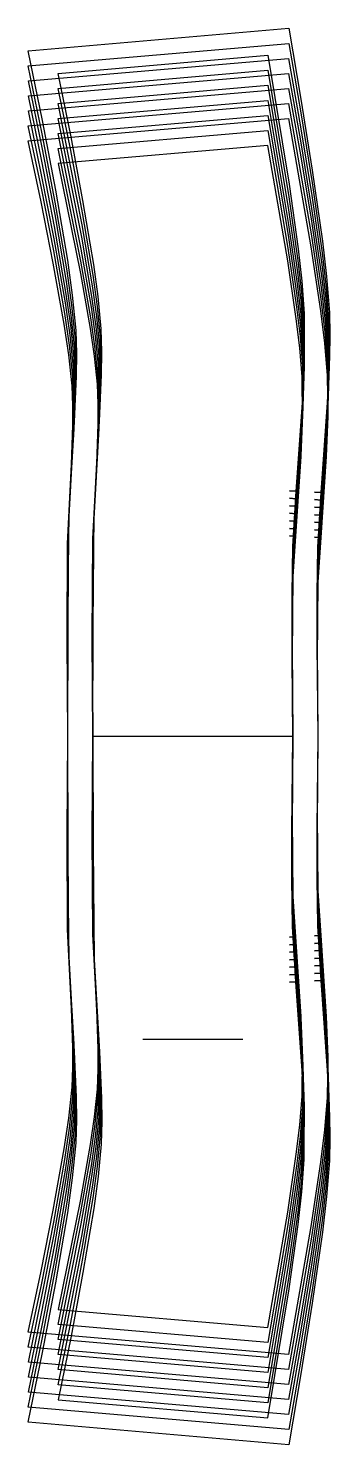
# Model space of a CAD drawing. Header units: inches. Extents: x 0 to 4.7, y 0 to 22.3.
import ezdxf

# ---------------------------------------------------------------- set-up
doc = ezdxf.new("R2010")
doc.units = ezdxf.units.IN

msp = doc.modelspace()

# ---------------------------------------------------------------- linework, layer by layer
at = {"layer": 'T001L001'}
for points in [[(4.56, 11.132), (4.544, 9.644), (4.542, 8.901), (4.553, 8.157), (4.606, 7.297), (4.508, 7.29), (4.606, 7.297), (4.709, 5.88), (4.742, 5.172), (4.747, 4.818), (4.741, 4.464), (4.696, 3.903), (4.633, 3.343), (4.473, 2.227), (4.294, 1.112), (4.101, 0), (0, 0.353), (0.223, 1.447), (0.433, 2.543), (0.621, 3.642), (0.698, 4.194), (0.753, 4.747), (0.763, 5.106), (0.759, 5.465), (0.73, 6.183), (0.646, 7.62), (0.631, 8.498), (0.627, 9.376), (0.623, 11.132), (0.627, 12.887), (0.631, 13.765), (0.646, 14.643), (0.73, 16.08), (0.759, 16.798), (0.763, 17.157), (0.753, 17.516), (0.698, 18.07), (0.621, 18.621), (0.433, 19.72), (0.223, 20.817), (0, 21.911), (4.101, 22.264), (4.294, 21.151), (4.473, 20.036), (4.633, 18.92), (4.696, 18.361), (4.741, 17.799), (4.747, 17.445), (4.742, 17.091), (4.709, 16.383), (4.606, 14.967), (4.508, 14.973), (4.606, 14.967), (4.553, 14.106), (4.542, 13.363), (4.544, 12.619), (4.56, 11.132)], [(4.56, 11.132), (4.545, 9.69), (4.543, 8.969), (4.554, 8.249), (4.606, 7.414), (4.508, 7.408), (4.606, 7.414), (4.706, 6.022), (4.737, 5.326), (4.742, 4.978), (4.735, 4.63), (4.691, 4.077), (4.628, 3.526), (4.469, 2.428), (4.291, 1.331), (4.101, 0.236), (0, 0.589), (0.22, 1.66), (0.426, 2.734), (0.612, 3.81), (0.688, 4.35), (0.742, 4.893), (0.753, 5.243), (0.75, 5.594), (0.722, 6.295), (0.641, 7.7), (0.625, 9.416), (0.623, 11.132), (0.625, 12.848), (0.641, 14.564), (0.722, 15.968), (0.75, 16.67), (0.753, 17.02), (0.742, 17.371), (0.688, 17.913), (0.612, 18.453), (0.426, 19.529), (0.22, 20.603), (0, 21.675), (4.101, 22.028), (4.291, 20.933), (4.469, 19.836), (4.628, 18.737), (4.691, 18.186), (4.735, 17.634), (4.742, 17.286), (4.737, 16.938), (4.706, 16.241), (4.606, 14.849), (4.508, 14.855), (4.606, 14.849), (4.554, 14.015), (4.543, 13.294), (4.545, 12.573), (4.56, 11.132)], [(1.016, 11.132), (1.021, 12.883), (1.039, 14.635), (1.124, 16.089), (1.154, 16.815), (1.158, 17.179), (1.148, 17.541), (1.099, 18.047), (1.03, 18.551), (0.861, 19.555), (0.673, 20.557), (0.473, 21.556), (3.772, 21.84), (4.106, 19.815), (4.249, 18.8), (4.306, 18.291), (4.346, 17.781), (4.346, 17.083), (4.314, 16.384), (4.213, 14.988), (4.115, 14.995), (4.213, 14.988), (4.159, 14.118), (4.148, 13.372), (4.151, 12.625), (4.166, 11.132)], [(4.56, 11.132), (4.547, 9.736), (4.545, 9.038), (4.556, 8.34), (4.606, 7.532), (4.508, 7.526), (4.606, 7.532), (4.703, 6.164), (4.733, 5.479), (4.73, 4.795), (4.686, 4.251), (4.623, 3.709), (4.466, 2.629), (4.289, 1.549), (4.1, 0.472), (0.002, 0.825), (0.218, 1.874), (0.421, 2.925), (0.603, 3.978), (0.678, 4.507), (0.732, 5.038), (0.742, 5.38), (0.74, 5.723), (0.714, 6.408), (0.636, 7.779), (0.623, 9.455), (0.623, 11.132), (0.623, 12.808), (0.636, 14.484), (0.714, 15.855), (0.74, 16.541), (0.742, 16.883), (0.732, 17.225), (0.678, 17.756), (0.603, 18.285), (0.421, 19.338), (0.218, 20.39), (0.002, 21.438), (4.1, 21.791), (4.289, 20.714), (4.466, 19.635), (4.623, 18.554), (4.686, 18.012), (4.73, 17.468), (4.733, 16.784), (4.703, 16.1), (4.606, 14.731), (4.508, 14.737), (4.606, 14.731), (4.556, 13.923), (4.545, 13.225), (4.547, 12.527), (4.56, 11.132)], [(1.016, 11.132), (1.019, 12.844), (1.035, 14.555), (1.116, 15.977), (1.144, 16.687), (1.148, 17.042), (1.137, 17.397), (1.089, 17.891), (1.021, 18.383), (0.854, 19.364), (0.67, 20.343), (0.473, 21.32), (3.772, 21.604), (4.102, 19.614), (4.244, 18.617), (4.301, 18.116), (4.34, 17.615), (4.342, 16.929), (4.311, 16.242), (4.213, 14.87), (4.115, 14.877), (4.213, 14.87), (4.16, 14.027), (4.15, 13.303), (4.152, 12.579), (4.166, 11.132)], [(4.56, 11.132), (4.548, 9.782), (4.557, 8.432), (4.607, 7.65), (4.508, 7.644), (4.607, 7.65), (4.7, 6.305), (4.728, 5.633), (4.725, 4.96), (4.68, 4.426), (4.618, 3.892), (4.462, 2.829), (4.287, 1.768), (4.1, 0.708), (0.001, 1.061), (0.214, 2.087), (0.414, 3.116), (0.594, 4.146), (0.668, 4.663), (0.721, 5.183), (0.732, 5.517), (0.73, 5.851), (0.705, 6.52), (0.632, 7.859), (0.621, 9.495), (0.623, 11.132), (0.621, 12.768), (0.632, 14.404), (0.705, 15.743), (0.73, 16.412), (0.732, 16.746), (0.721, 17.08), (0.668, 17.6), (0.594, 18.117), (0.414, 19.148), (0.214, 20.176), (0.001, 21.202), (4.1, 21.555), (4.287, 20.495), (4.462, 19.434), (4.618, 18.371), (4.68, 17.838), (4.725, 17.303), (4.728, 16.63), (4.7, 15.958), (4.607, 14.613), (4.508, 14.619), (4.607, 14.613), (4.557, 13.831), (4.548, 12.482), (4.56, 11.132)], [(4.56, 11.132), (4.549, 9.827), (4.558, 8.523), (4.607, 7.768), (4.508, 7.762), (4.607, 7.768), (4.697, 6.447), (4.724, 5.786), (4.719, 5.126), (4.675, 4.6), (4.613, 4.076), (4.458, 3.03), (4.285, 1.986), (4.1, 0.945), (0.001, 1.297), (0.21, 2.301), (0.407, 3.306), (0.585, 4.314), (0.658, 4.82), (0.711, 5.328), (0.722, 5.654), (0.72, 5.98), (0.697, 6.633), (0.627, 7.939), (0.615, 9.535), (0.623, 11.132), (0.615, 12.728), (0.627, 14.325), (0.697, 15.631), (0.72, 16.283), (0.722, 16.609), (0.711, 16.935), (0.658, 17.443), (0.585, 17.949), (0.407, 18.957), (0.21, 19.963), (0.001, 20.966), (4.1, 21.319), (4.285, 20.277), (4.458, 19.233), (4.613, 18.188), (4.675, 17.663), (4.719, 17.138), (4.724, 16.477), (4.697, 15.816), (4.607, 14.495), (4.508, 14.501), (4.607, 14.495), (4.558, 13.74), (4.549, 12.436), (4.56, 11.132)], [(1.016, 11.132), (1.017, 12.804), (1.03, 14.476), (1.108, 15.865), (1.134, 16.559), (1.137, 16.906), (1.127, 17.252), (1.079, 17.735), (1.012, 18.216), (0.848, 19.174), (0.473, 21.084), (3.772, 21.368), (4.099, 19.413), (4.239, 18.433), (4.296, 17.942), (4.335, 17.449), (4.337, 16.775), (4.308, 16.101), (4.213, 14.752), (4.115, 14.759), (4.213, 14.752), (4.162, 13.935), (4.151, 13.234), (4.153, 12.534), (4.166, 11.132)], [(4.56, 11.132), (4.55, 9.873), (4.56, 8.615), (4.607, 7.886), (4.508, 7.88), (4.607, 7.886), (4.694, 6.589), (4.719, 5.94), (4.714, 5.291), (4.67, 4.774), (4.608, 4.259), (4.455, 3.231), (4.099, 1.181), (0, 1.534), (0.206, 2.514), (0.401, 3.497), (0.576, 4.482), (0.648, 4.977), (0.701, 5.474), (0.712, 5.791), (0.711, 6.109), (0.689, 6.745), (0.623, 8.018), (0.613, 9.575), (0.623, 11.132), (0.613, 12.688), (0.623, 14.245), (0.689, 15.518), (0.711, 16.154), (0.712, 16.472), (0.701, 16.79), (0.648, 17.286), (0.576, 17.781), (0.401, 18.766), (0.206, 19.749), (0, 20.73), (4.099, 21.083), (4.455, 19.032), (4.608, 18.004), (4.67, 17.489), (4.714, 16.972), (4.719, 16.323), (4.694, 15.675), (4.607, 14.377), (4.508, 14.383), (4.607, 14.377), (4.56, 13.648), (4.55, 12.39), (4.56, 11.132)], [(1.016, 11.132), (1.015, 12.764), (1.026, 14.397), (1.1, 15.753), (1.125, 16.43), (1.127, 16.769), (1.116, 17.107), (1.069, 17.579), (1.003, 18.048), (0.842, 18.983), (0.473, 20.848), (3.772, 21.132), (4.095, 19.212), (4.235, 18.25), (4.29, 17.767), (4.33, 17.283), (4.333, 16.621), (4.305, 15.959), (4.213, 14.634), (4.115, 14.641), (4.213, 14.634), (4.163, 13.844), (4.152, 13.166), (4.154, 12.488), (4.166, 11.132)], [(4.56, 11.132), (4.551, 9.919), (4.561, 8.707), (4.607, 8.004), (4.508, 7.998), (4.607, 8.004), (4.691, 6.73), (4.715, 6.093), (4.709, 5.456), (4.664, 4.948), (4.603, 4.442), (4.451, 3.432), (4.098, 1.417), (0, 1.77), (0.203, 2.728), (0.394, 3.688), (0.567, 4.65), (0.638, 5.133), (0.69, 5.619), (0.701, 5.928), (0.701, 6.238), (0.681, 6.858), (0.618, 8.098), (0.611, 9.615), (0.623, 11.132), (0.611, 12.649), (0.618, 14.165), (0.681, 15.406), (0.701, 16.025), (0.701, 16.335), (0.69, 16.645), (0.638, 17.13), (0.567, 17.613), (0.394, 18.575), (0.203, 19.535), (0, 20.493), (4.098, 20.846), (4.451, 18.831), (4.603, 17.821), (4.664, 17.315), (4.709, 16.807), (4.715, 16.17), (4.691, 15.533), (4.607, 14.259), (4.508, 14.265), (4.607, 14.259), (4.561, 13.557), (4.551, 12.344), (4.56, 11.132)], [(1.016, 11.132), (1.008, 12.725), (1.021, 14.318), (1.091, 15.641), (1.115, 16.302), (1.117, 16.633), (1.106, 16.963), (1.059, 17.423), (0.994, 17.88), (0.835, 18.793), (0.473, 20.611), (3.772, 20.895), (4.092, 19.011), (4.23, 18.066), (4.285, 17.592), (4.324, 17.117), (4.328, 16.467), (4.302, 15.817), (4.213, 14.516), (4.115, 14.522), (4.213, 14.516), (4.164, 13.752), (4.155, 12.442), (4.166, 11.132)], [(1.016, 11.132), (1.006, 12.685), (1.016, 14.239), (1.083, 15.529), (1.105, 16.174), (1.106, 16.496), (1.095, 16.818), (1.049, 17.266), (0.985, 17.713), (0.829, 18.602), (0.473, 20.375), (3.772, 20.659), (4.088, 18.81), (4.225, 17.882), (4.28, 17.418), (4.319, 16.951), (4.324, 16.313), (4.299, 15.675), (4.213, 14.398), (4.115, 14.404), (4.213, 14.398), (4.166, 13.661), (4.156, 12.396), (4.166, 11.132)], [(4.166, 11.132), (4.157, 12.351), (4.167, 13.569), (4.213, 14.28), (4.115, 14.286), (4.213, 14.28), (4.296, 15.533), (4.32, 16.159), (4.314, 16.786), (4.275, 17.243), (4.22, 17.699), (4.085, 18.609), (3.772, 20.423), (0.473, 20.139), (0.822, 18.412), (0.976, 17.545), (1.039, 17.11), (1.085, 16.673), (1.096, 16.36), (1.095, 16.046), (1.075, 15.417), (1.012, 14.16), (1.004, 12.646), (1.016, 11.132)], [(1.016, 11.132), (1.004, 9.617), (1.012, 8.104), (1.075, 6.846), (1.095, 6.218), (1.096, 5.904), (1.085, 5.59), (1.039, 5.153), (0.976, 4.718), (0.822, 3.852), (0.473, 2.124), (3.772, 1.84), (4.085, 3.655), (4.22, 4.564), (4.275, 5.02), (4.314, 5.478), (4.32, 6.104), (4.296, 6.731), (4.213, 7.984), (4.115, 7.977), (4.213, 7.984), (4.167, 8.694), (4.157, 9.913), (4.166, 11.132)], [(1.016, 11.132), (1.021, 9.38), (1.039, 7.629), (1.124, 6.175), (1.154, 5.448), (1.158, 5.085), (1.148, 4.722), (1.099, 4.216), (1.03, 3.712), (0.861, 2.709), (0.673, 1.707), (0.473, 0.707), (3.772, 0.423), (4.106, 2.448), (4.249, 3.463), (4.306, 3.972), (4.346, 4.482), (4.346, 5.181), (4.314, 5.879), (4.213, 7.275), (4.115, 7.268), (4.213, 7.275), (4.159, 8.145), (4.148, 8.892), (4.151, 9.638), (4.166, 11.132)], [(4.166, 11.132), (4.152, 9.684), (4.15, 8.96), (4.16, 8.237), (4.213, 7.393), (4.115, 7.386), (4.213, 7.393), (4.311, 6.021), (4.342, 5.335), (4.34, 4.648), (4.301, 4.147), (4.244, 3.647), (4.102, 2.649), (3.772, 0.659), (0.473, 0.943), (0.67, 1.92), (0.854, 2.899), (1.021, 3.88), (1.089, 4.372), (1.137, 4.867), (1.148, 5.221), (1.144, 5.576), (1.116, 6.287), (1.035, 7.708), (1.019, 9.42), (1.016, 11.132)], [(4.166, 11.132), (4.153, 9.73), (4.151, 9.029), (4.162, 8.328), (4.213, 7.511), (4.115, 7.505), (4.213, 7.511), (4.308, 6.163), (4.337, 5.488), (4.335, 4.814), (4.296, 4.321), (4.239, 3.83), (4.099, 2.85), (3.772, 0.895), (0.473, 1.18), (0.848, 3.09), (1.012, 4.047), (1.079, 4.528), (1.127, 5.011), (1.137, 5.358), (1.134, 5.705), (1.108, 6.398), (1.03, 7.787), (1.017, 9.459), (1.016, 11.132)], [(4.166, 11.132), (4.154, 9.775), (4.152, 9.097), (4.163, 8.42), (4.213, 7.629), (4.115, 7.623), (4.213, 7.629), (4.305, 6.305), (4.333, 5.642), (4.33, 4.98), (4.29, 4.496), (4.235, 4.014), (4.095, 3.052), (3.772, 1.132), (0.473, 1.416), (0.842, 3.28), (1.003, 4.215), (1.069, 4.685), (1.116, 5.156), (1.127, 5.494), (1.125, 5.833), (1.1, 6.51), (1.026, 7.866), (1.015, 9.499), (1.016, 11.132)], [(4.166, 11.132), (4.155, 9.821), (4.164, 8.511), (4.213, 7.747), (4.115, 7.741), (4.213, 7.747), (4.302, 6.447), (4.328, 5.796), (4.324, 5.146), (4.285, 4.671), (4.23, 4.197), (4.092, 3.253), (3.772, 1.368), (0.473, 1.652), (0.835, 3.471), (0.994, 4.383), (1.059, 4.841), (1.106, 5.301), (1.117, 5.631), (1.115, 5.961), (1.091, 6.622), (1.021, 7.945), (1.008, 9.538), (1.016, 11.132)], [(4.166, 11.132), (4.156, 9.867), (4.166, 8.602), (4.213, 7.865), (4.115, 7.859), (4.213, 7.865), (4.299, 6.589), (4.324, 5.95), (4.319, 5.312), (4.28, 4.846), (4.225, 4.381), (4.088, 3.454), (3.772, 1.604), (0.473, 1.888), (0.829, 3.661), (0.985, 4.551), (1.049, 4.997), (1.095, 5.445), (1.106, 5.767), (1.105, 6.089), (1.083, 6.734), (1.016, 8.024), (1.006, 9.578), (1.016, 11.132)], [(4.166, 11.132), (1.016, 11.132)], [(3.378, 6.368), (1.804, 6.368)]]:
    msp.add_lwpolyline(points, dxfattribs=at)

doc.saveas('drawing.dxf')
